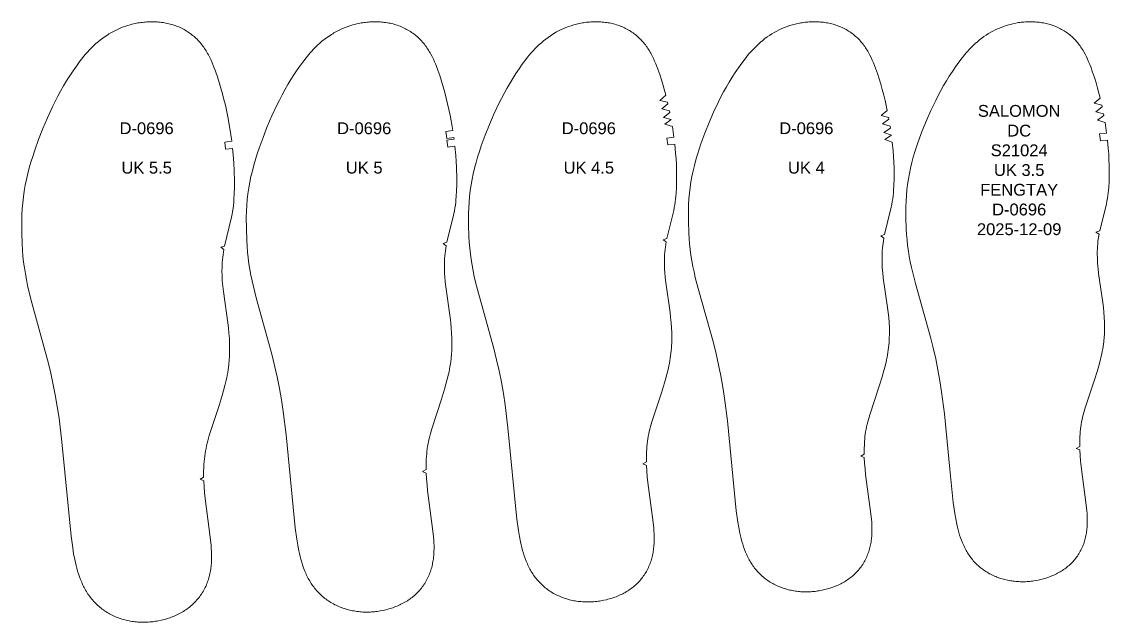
# Model space of a CAD drawing. Header units: millimetres. Extents: x -700 to 1195, y 156 to 469.
# Drawn here: x 735.2 to 1195.1, y 215.4 to 469.2 of the extents above; entities that cross this region are included whole.
import ezdxf

# ---------------------------------------------------------------- set-up
doc = ezdxf.new("R2010")
doc.units = ezdxf.units.MM
doc.layers.add('___H_1', color=18, linetype='Continuous', true_color=0x000000)
doc.layers.add('DEFAULT', color=7, linetype='Continuous', true_color=0xffffff)
doc.styles.add('Arial Regular', font='arial.ttf')

msp = doc.modelspace()

# ---------------------------------------------------------------- linework, layer by layer
at = {"layer": 'DEFAULT', "color": 18, "lineweight": 5, "true_color": 0x000000}
for points in [[(820.97, 374.38), (819.33, 373.84), (820.68, 372.91), (820.33, 370.71), (820.18, 369.61), (820.06, 368.5), (819.97, 367.39), (819.91, 366.28), (819.88, 365.17), (819.86, 364.06), (819.9, 361.83), (819.94, 360.72), (820.01, 359.61), (820.2, 357.39), (820.44, 355.18), (822.31, 341.96), (822.58, 339.75), (822.81, 337.54), (822.98, 335.32), (823.08, 333.1), (823.11, 330.87), (823.1, 329.76), (823.06, 328.65), (823.01, 327.54), (822.93, 326.43), (822.72, 324.21), (822.44, 322), (822.27, 320.91), (822.07, 319.81), (821.86, 318.72), (821.63, 317.63), (821.11, 315.46), (820.56, 313.31), (819.96, 311.17), (818.63, 306.92), (814.48, 294.23), (813.88, 292.08), (813.61, 291.01), (813.35, 289.92), (813.12, 288.84), (812.9, 287.74), (812.72, 286.65), (812.55, 285.55), (812.42, 284.44), (812.31, 283.34), (812.22, 282.23), (812.16, 281.12), (812.09, 278.89), (812.08, 276.67), (810.6, 275.79), (812.12, 275.16), (812.27, 272.66), (812.46, 270.16), (812.71, 267.66), (814.99, 250.25), (815.24, 247.76), (815.33, 246.5), (815.4, 245.25), (815.44, 244), (815.45, 242.74), (815.43, 241.49), (815.36, 240.24), (815.31, 239.61), (815.25, 238.99), (815.17, 238.37), (815.09, 237.75), (814.99, 237.13), (814.88, 236.51), (814.75, 235.9), (814.61, 235.28), (814.46, 234.68), (814.3, 234.07), (814.12, 233.47), (813.93, 232.87), (813.72, 232.28), (813.5, 231.7), (813.26, 231.12), (813.01, 230.54), (812.74, 229.98), (812.46, 229.42), (812.16, 228.86), (811.85, 228.32), (811.52, 227.78), (811.19, 227.26), (810.83, 226.74), (810.47, 226.23), (810.09, 225.73), (809.69, 225.24), (809.29, 224.77), (808.87, 224.3), (808.44, 223.84), (808, 223.4), (807.54, 222.97), (807.08, 222.55), (806.6, 222.14), (806.12, 221.74), (805.62, 221.36), (805.12, 220.99), (804.6, 220.63), (804.08, 220.29), (803.55, 219.95), (803.01, 219.63), (802.46, 219.32), (801.91, 219.03), (801.35, 218.74), (800.79, 218.47), (800.22, 218.21), (799.64, 217.96), (799.06, 217.72), (798.48, 217.5), (797.89, 217.28), (797.29, 217.08), (796.69, 216.89), (796.09, 216.71), (795.49, 216.55), (794.88, 216.39), (794.27, 216.25), (793.05, 215.99), (792.43, 215.87), (791.81, 215.77), (791.19, 215.68), (790.57, 215.6), (789.95, 215.53), (789.32, 215.47), (788.7, 215.43), (788.07, 215.4), (787.45, 215.37), (786.82, 215.36), (786.19, 215.37), (785.56, 215.38), (784.94, 215.41), (784.31, 215.45), (783.69, 215.5), (783.06, 215.56), (782.44, 215.64), (781.82, 215.73), (781.2, 215.83), (780.59, 215.95), (779.97, 216.07), (779.36, 216.21), (778.75, 216.36), (778.15, 216.53), (777.54, 216.7), (776.95, 216.89), (776.35, 217.1), (775.76, 217.31), (775.18, 217.54), (774.6, 217.78), (774.03, 218.04), (773.47, 218.31), (772.91, 218.59), (772.35, 218.89), (771.81, 219.2), (771.27, 219.52), (770.74, 219.86), (770.22, 220.21), (769.71, 220.57), (769.2, 220.94), (768.71, 221.32), (768.22, 221.72), (767.74, 222.12), (767.27, 222.54), (766.82, 222.97), (766.37, 223.41), (765.93, 223.86), (765.51, 224.32), (765.1, 224.79), (764.7, 225.27), (764.31, 225.76), (763.93, 226.26), (763.56, 226.77), (763.2, 227.29), (762.86, 227.81), (762.53, 228.34), (762.21, 228.88), (761.9, 229.43), (761.6, 229.98), (761.32, 230.54), (761.04, 231.1), (760.78, 231.67), (760.53, 232.24), (760.05, 233.4), (759.61, 234.58), (759.21, 235.77), (758.83, 236.96), (758.49, 238.17), (758.16, 239.38), (757.87, 240.6), (757.6, 241.82), (757.12, 244.28), (756.72, 246.76), (756.06, 251.73), (752.19, 291.68), (750.95, 301.64), (750.21, 306.6), (749.36, 311.55), (748.39, 316.47), (747.29, 321.36), (746.1, 326.24), (739.42, 350.41), (738.21, 355.28), (737.66, 357.73), (737.15, 360.19), (736.7, 362.65), (736.3, 365.13), (735.96, 367.62), (735.7, 370.11), (735.5, 372.61), (735.36, 375.12), (735.2, 380.13), (735.18, 385.15), (735.24, 387.66), (735.37, 390.16), (735.59, 392.66), (735.87, 395.15), (736.23, 397.63), (736.66, 400.11), (737.16, 402.56), (737.73, 405.01), (738.36, 407.43), (739.06, 409.84), (739.8, 412.24), (740.67, 414.87), (742.28, 419.34), (744.1, 424.02), (746.07, 428.63), (748.17, 433.19), (749.29, 435.43), (750.44, 437.66), (751.64, 439.86), (752.88, 442.04), (754.17, 444.2), (755.51, 446.32), (756.89, 448.41), (758.32, 450.47), (759.8, 452.5), (760.56, 453.49), (761.35, 454.47), (762.15, 455.43), (762.98, 456.38), (763.83, 457.3), (764.71, 458.19), (765.61, 459.07), (766.53, 459.92), (767.48, 460.73), (768.46, 461.52), (769.46, 462.28), (770.48, 463.01), (771.53, 463.69), (772.06, 464.02), (772.6, 464.34), (773.14, 464.66), (773.69, 464.96), (774.25, 465.25), (774.81, 465.53), (775.37, 465.8), (775.94, 466.07), (777.1, 466.56), (778.27, 467.01), (778.86, 467.23), (779.45, 467.43), (780.05, 467.62), (780.65, 467.8), (781.25, 467.97), (781.86, 468.13), (782.47, 468.27), (783.08, 468.41), (783.69, 468.54), (784.31, 468.65), (784.93, 468.76), (785.55, 468.85), (786.17, 468.93), (786.79, 469), (787.42, 469.06), (788.04, 469.1), (788.67, 469.14), (789.3, 469.16), (789.92, 469.17), (790.55, 469.17), (791.18, 469.16), (791.81, 469.13), (792.43, 469.1), (793.06, 469.05), (793.68, 468.99), (794.3, 468.92), (794.92, 468.83), (795.54, 468.73), (796.16, 468.62), (796.77, 468.49), (797.39, 468.35), (797.99, 468.2), (798.6, 468.03), (799.2, 467.85), (799.79, 467.65), (800.38, 467.44), (800.97, 467.22), (801.55, 466.98), (802.12, 466.72), (802.69, 466.45), (803.25, 466.17), (803.8, 465.87), (804.34, 465.56), (804.88, 465.24), (805.41, 464.9), (805.93, 464.55), (806.44, 464.19), (806.95, 463.82), (807.44, 463.43), (807.92, 463.03), (808.4, 462.62), (808.86, 462.19), (809.31, 461.76), (809.75, 461.31), (810.18, 460.85), (810.59, 460.38), (810.99, 459.9), (811.39, 459.41), (811.77, 458.91), (812.13, 458.41), (812.49, 457.89), (812.83, 457.36), (813.17, 456.83), (813.49, 456.3), (813.8, 455.75), (814.1, 455.2), (814.68, 454.09), (815.22, 452.96), (815.72, 451.81), (816.2, 450.65), (817.1, 448.31), (817.92, 445.94), (818.69, 443.55), (819.41, 441.15), (820.08, 438.73), (820.7, 436.3), (821.28, 433.86), (822.32, 428.95), (823.21, 424.01), (824, 418.65), (821.03, 418.26), (821.38, 415.34), (824.36, 415.67), (824.75, 411.57), (824.93, 409.07), (825.05, 406.56), (825.16, 401.54), (825.15, 399.04), (825.08, 396.53), (824.94, 394.02), (824.84, 392.77), (824.71, 391.53), (824.55, 390.28), (824.37, 389.04), (824.15, 387.81), (823.9, 386.58)], [(917.46, 423.25), (914.49, 422.79), (914.92, 419.87), (917.89, 420.28), (917.99, 419.54), (915.02, 419.15), (915.37, 416.23), (918.35, 416.56), (918.74, 412.59), (918.91, 410.13), (919.04, 407.66), (919.15, 402.73), (919.14, 400.26), (919.07, 397.79), (918.93, 395.32), (918.83, 394.09), (918.7, 392.86), (918.55, 391.64), (918.36, 390.42), (918.14, 389.2), (917.9, 388), (915, 375.99), (913.36, 375.45), (914.71, 374.52), (914.37, 372.36), (914.22, 371.27), (914.1, 370.19), (914.01, 369.1), (913.95, 368.01), (913.92, 366.91), (913.91, 365.82), (913.94, 363.63), (913.98, 362.54), (914.05, 361.45), (914.24, 359.27), (914.48, 357.09), (916.32, 344.1), (916.59, 341.93), (916.82, 339.75), (916.99, 337.57), (917.09, 335.38), (917.12, 333.2), (917.1, 332.1), (917.07, 331.01), (917.01, 329.92), (916.94, 328.83), (916.73, 326.65), (916.45, 324.48), (916.28, 323.4), (916.09, 322.32), (915.88, 321.25), (915.65, 320.18), (915.14, 318.05), (914.59, 315.93), (914, 313.83), (912.68, 309.65), (908.58, 297.18), (907.99, 295.08), (907.72, 294.02), (907.47, 292.95), (907.23, 291.88), (907.02, 290.81), (906.84, 289.73), (906.68, 288.65), (906.54, 287.57), (906.43, 286.48), (906.35, 285.39), (906.28, 284.3), (906.22, 282.11), (906.2, 279.92), (904.73, 279.04), (906.24, 278.42), (906.39, 275.96), (906.59, 273.49), (906.84, 271.04), (909.09, 253.9), (909.33, 251.44), (909.43, 250.21), (909.49, 248.98), (909.54, 247.74), (909.54, 246.51), (909.52, 245.28), (909.45, 244.04), (909.4, 243.43), (909.33, 242.81), (909.26, 242.2), (909.17, 241.59), (909.08, 240.98), (908.96, 240.37), (908.84, 239.77), (908.7, 239.17), (908.55, 238.57), (908.39, 237.97), (908.21, 237.38), (908.01, 236.8), (907.81, 236.22), (907.59, 235.64), (907.35, 235.07), (907.1, 234.51), (906.83, 233.95), (906.55, 233.4), (906.26, 232.86), (905.95, 232.32), (905.63, 231.8), (905.29, 231.28), (904.94, 230.77), (904.58, 230.27), (904.2, 229.79), (903.81, 229.31), (903.41, 228.84), (903, 228.38), (902.57, 227.93), (902.13, 227.5), (901.68, 227.07), (901.22, 226.66), (900.75, 226.26), (900.27, 225.88), (899.78, 225.5), (899.28, 225.14), (898.77, 224.79), (898.26, 224.45), (897.73, 224.13), (897.2, 223.81), (896.66, 223.51), (896.12, 223.22), (895.57, 222.94), (895.01, 222.68), (894.45, 222.42), (893.88, 222.18), (893.31, 221.95), (892.73, 221.73), (892.15, 221.52), (891.57, 221.32), (890.98, 221.14), (890.39, 220.96), (889.79, 220.8), (889.19, 220.65), (887.99, 220.37), (886.78, 220.14), (886.17, 220.04), (885.56, 219.95), (884.95, 219.87), (884.33, 219.8), (883.72, 219.75), (883.1, 219.7), (882.49, 219.67), (881.87, 219.65), (881.25, 219.65), (880.64, 219.65), (880.02, 219.67), (879.4, 219.69), (878.79, 219.73), (878.17, 219.79), (877.56, 219.85), (876.95, 219.93), (876.33, 220.02), (875.73, 220.12), (875.12, 220.23), (874.52, 220.35), (873.91, 220.49), (873.31, 220.64), (872.72, 220.79), (872.13, 220.97), (871.54, 221.15), (870.95, 221.34), (870.37, 221.55), (869.79, 221.77), (869.22, 222.01), (868.66, 222.26), (868.1, 222.52), (867.55, 222.79), (867, 223.08), (866.46, 223.38), (865.93, 223.69), (865.41, 224.02), (864.89, 224.36), (864.38, 224.71), (863.88, 225.07), (863.39, 225.44), (862.91, 225.83), (862.44, 226.22), (861.97, 226.63), (861.52, 227.05), (861.08, 227.48), (860.65, 227.92), (860.23, 228.37), (859.82, 228.83), (859.42, 229.3), (859.03, 229.78), (858.65, 230.27), (858.29, 230.77), (857.93, 231.27), (857.59, 231.79), (857.26, 232.31), (856.95, 232.84), (856.64, 233.37), (856.34, 233.92), (856.06, 234.46), (855.79, 235.02), (855.52, 235.58), (855.27, 236.14), (854.8, 237.28), (854.36, 238.43), (853.96, 239.6), (853.58, 240.78), (853.24, 241.96), (852.92, 243.15), (852.62, 244.35), (852.35, 245.56), (851.88, 247.98), (851.48, 250.42), (850.82, 255.31), (846.99, 294.63), (845.77, 304.44), (845.03, 309.32), (844.19, 314.18), (843.22, 319.03), (842.14, 323.85), (840.96, 328.64), (834.35, 352.43), (833.15, 357.23), (832.61, 359.64), (832.11, 362.05), (831.66, 364.48), (831.26, 366.92), (830.93, 369.37), (830.67, 371.82), (830.48, 374.28), (830.34, 376.75), (830.18, 381.68), (830.16, 386.62), (830.23, 389.09), (830.36, 391.56), (830.57, 394.02), (830.86, 396.47), (831.21, 398.91), (831.64, 401.34), (832.13, 403.76), (832.7, 406.17), (833.33, 408.55), (834.02, 410.92), (834.76, 413.28), (835.59, 415.77), (837.22, 420.27), (839.02, 424.87), (840.97, 429.4), (843.05, 433.88), (844.16, 436.09), (845.3, 438.28), (846.49, 440.44), (847.72, 442.59), (848.99, 444.7), (850.31, 446.79), (851.68, 448.84), (853.1, 450.86), (854.57, 452.85), (855.32, 453.83), (856.1, 454.79), (856.89, 455.73), (857.71, 456.66), (858.56, 457.56), (859.42, 458.44), (860.31, 459.29), (861.23, 460.12), (862.16, 460.93), (863.13, 461.7), (864.11, 462.44), (865.13, 463.15), (866.16, 463.82), (866.69, 464.14), (867.22, 464.46), (867.76, 464.76), (868.3, 465.05), (868.85, 465.34), (869.4, 465.62), (870.52, 466.14), (871.65, 466.62), (872.81, 467.06), (873.97, 467.47), (875.15, 467.83), (875.75, 467.99), (876.34, 468.15), (876.95, 468.29), (877.55, 468.43), (878.15, 468.55), (878.76, 468.66), (879.37, 468.77), (879.98, 468.86), (880.59, 468.93), (881.21, 469), (881.82, 469.06), (882.44, 469.1), (883.05, 469.14), (883.67, 469.16), (884.29, 469.17), (884.9, 469.17), (885.52, 469.16), (886.14, 469.14), (886.75, 469.1), (887.37, 469.05), (887.98, 468.99), (888.6, 468.92), (889.21, 468.84), (889.82, 468.74), (890.43, 468.63), (891.03, 468.51), (891.63, 468.38), (892.23, 468.23), (892.83, 468.06), (893.42, 467.89), (894.01, 467.7), (894.59, 467.49), (895.16, 467.27), (895.74, 467.04), (896.3, 466.79), (896.86, 466.53), (897.41, 466.25), (897.96, 465.97), (898.5, 465.66), (899.03, 465.35), (899.55, 465.02), (900.06, 464.68), (900.57, 464.32), (901.07, 463.96), (901.55, 463.58), (902.03, 463.19), (902.5, 462.79), (902.96, 462.37), (903.41, 461.94), (903.84, 461.51), (904.26, 461.06), (904.68, 460.6), (905.08, 460.13), (905.46, 459.65), (905.84, 459.16), (906.21, 458.66), (906.56, 458.16), (906.9, 457.64), (907.23, 457.12), (907.55, 456.59), (907.86, 456.06), (908.16, 455.52), (908.73, 454.43), (909.27, 453.31), (909.77, 452.19), (910.25, 451.05), (911.14, 448.74), (911.96, 446.41), (912.72, 444.07), (913.43, 441.7), (914.1, 439.32), (914.72, 436.93), (915.29, 434.53), (916.32, 429.7), (917.2, 424.84)], [(1008.04, 377.6), (1006.39, 377.06), (1007.74, 376.13), (1007.4, 374.01), (1007.26, 372.94), (1007.14, 371.87), (1007.05, 370.8), (1006.99, 369.73), (1006.96, 368.65), (1006.95, 367.58), (1006.98, 365.43), (1007.02, 364.35), (1007.09, 363.28), (1007.28, 361.14), (1007.52, 359), (1009.34, 346.23), (1009.61, 344.1), (1009.83, 341.96), (1010, 339.82), (1010.1, 337.67), (1010.12, 336.59), (1010.12, 335.52), (1010.11, 334.44), (1010.07, 333.37), (1010.02, 332.3), (1009.94, 331.22), (1009.74, 329.08), (1009.46, 326.95), (1009.29, 325.89), (1009.1, 324.83), (1008.89, 323.78), (1008.67, 322.73), (1008.17, 320.64), (1007.62, 318.55), (1007.04, 316.49), (1005.74, 312.39), (1001.69, 300.14), (1001.1, 298.07), (1000.83, 297.03), (1000.58, 295.98), (1000.35, 294.93), (1000.15, 293.88), (999.96, 292.82), (999.8, 291.76), (999.67, 290.69), (999.56, 289.62), (999.47, 288.55), (999.41, 287.48), (999.34, 285.33), (999.33, 283.18), (997.85, 282.3), (999.37, 281.68), (999.52, 279.25), (999.71, 276.83), (999.96, 274.41), (1002.19, 257.54), (1002.43, 255.13), (1002.52, 253.91), (1002.59, 252.7), (1002.63, 251.49), (1002.64, 250.27), (1002.61, 249.06), (1002.58, 248.45), (1002.54, 247.84), (1002.48, 247.24), (1002.42, 246.63), (1002.35, 246.03), (1002.26, 245.43), (1002.16, 244.83), (1002.05, 244.23), (1001.93, 243.64), (1001.79, 243.05), (1001.64, 242.46), (1001.47, 241.87), (1001.3, 241.29), (1001.1, 240.72), (1000.9, 240.15), (1000.68, 239.58), (1000.44, 239.02), (1000.19, 238.47), (999.93, 237.92), (999.65, 237.38), (999.36, 236.85), (999.05, 236.33), (998.73, 235.81), (998.39, 235.3), (998.05, 234.8), (997.69, 234.32), (997.31, 233.84), (996.93, 233.37), (996.53, 232.91), (996.12, 232.46), (995.7, 232.02), (995.26, 231.6), (994.82, 231.18), (994.37, 230.78), (993.9, 230.39), (993.43, 230.01), (992.94, 229.65), (992.45, 229.29), (991.95, 228.95), (991.44, 228.62), (990.92, 228.3), (990.39, 227.99), (989.86, 227.7), (989.33, 227.42), (988.78, 227.15), (988.23, 226.89), (987.68, 226.64), (987.12, 226.4), (986.55, 226.17), (985.99, 225.96), (985.41, 225.76), (984.84, 225.56), (984.26, 225.38), (983.68, 225.21), (983.09, 225.05), (982.5, 224.9), (981.32, 224.64), (980.12, 224.41), (979.52, 224.31), (978.92, 224.22), (978.32, 224.14), (977.72, 224.08), (977.11, 224.02), (976.51, 223.98), (975.9, 223.95), (975.29, 223.93), (974.69, 223.92), (974.08, 223.92), (973.47, 223.94), (972.86, 223.97), (972.26, 224.01), (971.65, 224.06), (971.05, 224.12), (970.45, 224.19), (969.84, 224.28), (969.25, 224.37), (968.65, 224.48), (968.05, 224.6), (967.46, 224.73), (966.87, 224.88), (966.28, 225.03), (965.7, 225.2), (965.12, 225.38), (964.54, 225.57), (963.97, 225.77), (963.4, 225.99), (962.84, 226.22), (962.28, 226.46), (961.73, 226.71), (961.19, 226.98), (960.65, 227.26), (960.11, 227.55), (959.59, 227.85), (959.07, 228.17), (958.56, 228.5), (958.06, 228.84), (957.56, 229.19), (957.08, 229.56), (956.6, 229.93), (956.13, 230.32), (955.68, 230.72), (955.23, 231.13), (954.79, 231.55), (954.36, 231.98), (953.94, 232.42), (953.54, 232.87), (953.14, 233.33), (952.75, 233.8), (952.38, 234.28), (952.02, 234.76), (951.67, 235.26), (951.33, 235.76), (951, 236.27), (950.68, 236.79), (950.38, 237.32), (950.08, 237.85), (949.8, 238.39), (949.53, 238.93), (949.27, 239.48), (949.02, 240.03), (948.54, 241.15), (948.11, 242.28), (947.7, 243.43), (947.33, 244.59), (946.99, 245.75), (946.67, 246.92), (946.38, 248.1), (946.11, 249.29), (945.63, 251.67), (945.23, 254.07), (944.58, 258.88), (940.79, 297.58), (939.58, 307.23), (938.85, 312.03), (938.01, 316.82), (937.06, 321.59), (935.99, 326.33), (934.82, 331.05), (928.28, 354.45), (927.1, 359.17), (926.56, 361.54), (926.06, 363.92), (925.62, 366.3), (925.23, 368.7), (924.9, 371.11), (924.65, 373.53), (924.45, 375.95), (924.31, 378.38), (924.16, 383.23), (924.15, 388.1), (924.21, 390.52), (924.34, 392.95), (924.56, 395.37), (924.84, 397.78), (925.19, 400.19), (925.62, 402.58), (926.11, 404.96), (926.67, 407.33), (927.3, 409.67), (927.99, 412), (928.72, 414.32), (929.5, 416.66), (931.15, 421.19), (932.94, 425.71), (934.87, 430.17), (936.93, 434.58), (938.03, 436.75), (939.16, 438.89), (940.34, 441.02), (941.56, 443.12), (942.82, 445.2), (944.12, 447.25), (945.48, 449.27), (946.88, 451.25), (948.33, 453.21), (949.08, 454.16), (949.84, 455.11), (950.63, 456.03), (951.44, 456.93), (952.28, 457.82), (953.14, 458.68), (954.02, 459.52), (954.92, 460.33), (955.85, 461.11), (956.8, 461.87), (957.77, 462.59), (958.77, 463.29), (959.79, 463.94), (960.84, 464.57), (961.37, 464.86), (961.9, 465.15), (962.99, 465.7), (964.09, 466.21), (965.21, 466.68), (966.34, 467.11), (967.49, 467.51), (968.66, 467.86), (969.24, 468.02), (969.83, 468.17), (970.42, 468.31), (971.01, 468.44), (971.61, 468.56), (972.21, 468.67), (972.81, 468.77), (973.41, 468.86), (974.01, 468.94), (974.61, 469.01), (975.22, 469.06), (975.83, 469.11), (976.43, 469.14), (977.04, 469.16), (977.65, 469.17), (978.25, 469.17), (978.86, 469.16), (979.47, 469.14), (980.08, 469.1), (980.68, 469.06), (981.29, 469), (981.89, 468.93), (982.49, 468.85), (983.09, 468.76), (983.69, 468.65), (984.29, 468.53), (984.88, 468.4), (985.47, 468.25), (986.06, 468.1), (986.64, 467.92), (987.22, 467.74), (987.79, 467.54), (988.36, 467.33), (988.92, 467.1), (989.48, 466.86), (990.03, 466.61), (990.58, 466.34), (991.12, 466.06), (991.65, 465.76), (992.17, 465.45), (992.69, 465.13), (993.19, 464.8), (993.69, 464.45), (994.19, 464.1), (994.67, 463.73), (995.14, 463.35), (995.6, 462.95), (996.06, 462.55), (996.5, 462.13), (996.93, 461.7), (997.35, 461.26), (997.76, 460.81), (998.15, 460.35), (998.54, 459.88), (998.91, 459.41), (999.28, 458.92), (999.63, 458.42), (999.97, 457.92), (1000.3, 457.41), (1000.62, 456.89), (1000.92, 456.37), (1001.22, 455.84), (1001.79, 454.76), (1002.32, 453.67), (1002.82, 452.57), (1003.3, 451.45), (1004.18, 449.18), (1004.99, 446.89), (1005.75, 444.58), (1006.46, 442.26), (1007.6, 438.08), (1005.04, 435.92), (1008.31, 435.17), (1008.47, 434.44), (1005.87, 432.34), (1009.11, 431.51), (1009.26, 430.77), (1006.6, 428.74), (1009.82, 427.83), (1007.13, 425.84), (1010.33, 424.87), (1010.98, 420.42), (1008.01, 420.02), (1008.36, 417.11), (1011.35, 417.44), (1011.72, 413.62), (1011.89, 411.19), (1012.02, 408.77), (1012.13, 403.91), (1012.12, 401.48), (1012.05, 399.05), (1011.92, 396.62), (1011.82, 395.41), (1011.69, 394.2), (1011.54, 393), (1011.36, 391.8), (1011.14, 390.6), (1010.9, 389.41)], [(1101.23, 431.64), (1098.58, 429.6), (1101.8, 428.7), (1101.94, 427.96), (1099.24, 425.98), (1102.43, 425), (1102.55, 424.26), (1099.8, 422.35), (1102.97, 421.29), (1100.19, 419.43), (1103.34, 418.31), (1103.7, 414.65), (1103.88, 412.26), (1104, 409.87), (1104.08, 407.48), (1104.11, 405.09), (1104.1, 402.7), (1104.04, 400.31), (1103.9, 397.92), (1103.81, 396.73), (1103.68, 395.54), (1103.53, 394.35), (1103.35, 393.17), (1103.14, 392), (1102.9, 390.83), (1100.07, 379.21), (1098.43, 378.66), (1099.77, 377.74), (1099.44, 375.65), (1099.29, 374.61), (1099.17, 373.56), (1099.09, 372.51), (1099.03, 371.45), (1099, 370.39), (1098.99, 369.34), (1099.02, 367.23), (1099.06, 366.17), (1099.13, 365.12), (1099.32, 363.01), (1099.55, 360.91), (1101.35, 348.37), (1101.62, 346.27), (1101.84, 344.17), (1102, 342.06), (1102.1, 339.95), (1102.12, 338.9), (1102.13, 337.84), (1102.11, 336.79), (1102.08, 335.73), (1102.03, 334.68), (1101.95, 333.62), (1101.75, 331.52), (1101.62, 330.47), (1101.47, 329.43), (1101.31, 328.38), (1101.12, 327.34), (1100.91, 326.31), (1100.69, 325.28), (1100.19, 323.22), (1099.66, 321.18), (1099.08, 319.15), (1097.8, 315.12), (1093.79, 303.09), (1093.21, 301.06), (1092.95, 300.04), (1092.7, 299.02), (1092.47, 297.98), (1092.27, 296.95), (1092.08, 295.91), (1091.93, 294.86), (1091.79, 293.82), (1091.69, 292.77), (1091.6, 291.71), (1091.54, 290.66), (1091.47, 288.55), (1091.46, 286.43), (1089.98, 285.56), (1091.5, 284.93), (1091.65, 282.55), (1091.84, 280.16), (1092.08, 277.78), (1094.29, 261.19), (1094.53, 258.81), (1094.62, 257.62), (1094.68, 256.43), (1094.72, 255.23), (1094.73, 254.04), (1094.7, 252.84), (1094.67, 252.24), (1094.62, 251.65), (1094.57, 251.05), (1094.51, 250.46), (1094.44, 249.86), (1094.35, 249.27), (1094.25, 248.68), (1094.14, 248.1), (1094.01, 247.51), (1093.88, 246.93), (1093.73, 246.35), (1093.56, 245.78), (1093.38, 245.21), (1093.19, 244.64), (1092.99, 244.08), (1092.77, 243.52), (1092.53, 242.97), (1092.28, 242.43), (1092.02, 241.89), (1091.74, 241.36), (1091.45, 240.84), (1091.15, 240.33), (1090.83, 239.82), (1090.5, 239.33), (1090.15, 238.84), (1089.8, 238.36), (1089.43, 237.89), (1089.04, 237.43), (1088.65, 236.98), (1088.24, 236.54), (1087.83, 236.11), (1087.4, 235.7), (1086.96, 235.29), (1086.51, 234.9), (1086.05, 234.52), (1085.58, 234.15), (1085.1, 233.79), (1084.61, 233.44), (1084.12, 233.11), (1083.61, 232.79), (1083.1, 232.48), (1082.59, 232.18), (1082.06, 231.89), (1081.53, 231.61), (1081, 231.35), (1080.46, 231.09), (1079.91, 230.85), (1079.36, 230.62), (1078.8, 230.4), (1078.24, 230.19), (1077.68, 229.99), (1077.11, 229.8), (1076.54, 229.63), (1075.97, 229.46), (1075.39, 229.31), (1074.81, 229.16), (1073.64, 228.9), (1072.47, 228.67), (1071.88, 228.58), (1071.29, 228.49), (1070.7, 228.42), (1070.1, 228.35), (1069.51, 228.3), (1068.91, 228.26), (1068.32, 228.22), (1067.72, 228.21), (1067.12, 228.2), (1066.52, 228.2), (1065.92, 228.22), (1065.33, 228.24), (1064.73, 228.28), (1064.14, 228.33), (1063.54, 228.39), (1062.95, 228.46), (1062.36, 228.54), (1061.77, 228.63), (1061.18, 228.74), (1060.59, 228.85), (1060.01, 228.98), (1059.43, 229.12), (1058.85, 229.27), (1058.27, 229.43), (1057.7, 229.61), (1057.13, 229.79), (1056.57, 229.99), (1056.01, 230.2), (1055.46, 230.42), (1054.91, 230.66), (1054.36, 230.91), (1053.82, 231.17), (1053.29, 231.44), (1052.77, 231.72), (1052.25, 232.02), (1051.74, 232.32), (1051.23, 232.64), (1050.74, 232.98), (1050.25, 233.32), (1049.77, 233.67), (1049.3, 234.04), (1048.83, 234.42), (1048.38, 234.81), (1047.93, 235.21), (1047.5, 235.62), (1047.08, 236.04), (1046.66, 236.47), (1046.26, 236.91), (1045.86, 237.36), (1045.48, 237.81), (1045.11, 238.28), (1044.75, 238.76), (1044.4, 239.24), (1044.06, 239.74), (1043.74, 240.24), (1043.42, 240.75), (1043.12, 241.26), (1042.83, 241.78), (1042.55, 242.31), (1042.27, 242.84), (1042.01, 243.38), (1041.76, 243.92), (1041.29, 245.02), (1040.86, 246.13), (1040.45, 247.26), (1040.08, 248.4), (1039.74, 249.54), (1039.42, 250.69), (1039.13, 251.85), (1038.86, 253.02), (1038.39, 255.36), (1037.99, 257.72), (1037.34, 262.46), (1033.58, 300.53), (1032.39, 310.02), (1031.67, 314.75), (1030.84, 319.46), (1029.9, 324.15), (1028.84, 328.81), (1027.69, 333.45), (1021.21, 356.47), (1020.04, 361.11), (1019.51, 363.44), (1019.02, 365.78), (1018.58, 368.13), (1018.19, 370.49), (1017.87, 372.86), (1017.62, 375.24), (1017.43, 377.62), (1017.29, 380.01), (1017.14, 384.79), (1017.13, 389.57), (1017.2, 391.96), (1017.33, 394.35), (1017.54, 396.73), (1017.82, 399.1), (1018.18, 401.47), (1018.6, 403.82), (1019.09, 406.16), (1019.65, 408.48), (1020.27, 410.79), (1020.95, 413.08), (1021.66, 415.32), (1022.41, 417.54), (1024.09, 422.12), (1025.86, 426.56), (1027.77, 430.94), (1029.81, 435.27), (1030.9, 437.4), (1032.02, 439.51), (1033.19, 441.6), (1034.39, 443.66), (1035.64, 445.7), (1036.93, 447.72), (1038.27, 449.7), (1039.66, 451.64), (1041.09, 453.56), (1041.83, 454.5), (1042.59, 455.42), (1043.37, 456.33), (1044.17, 457.21), (1045, 458.08), (1045.85, 458.92), (1046.72, 459.74), (1047.61, 460.54), (1048.53, 461.3), (1049.47, 462.04), (1050.43, 462.75), (1051.42, 463.43), (1052.42, 464.07), (1053.45, 464.68), (1053.98, 464.97), (1054.5, 465.25), (1055.57, 465.78), (1056.66, 466.28), (1057.76, 466.74), (1058.88, 467.16), (1060.01, 467.55), (1061.16, 467.89), (1062.31, 468.2), (1062.9, 468.33), (1063.48, 468.46), (1064.07, 468.58), (1064.66, 468.69), (1065.24, 468.78), (1065.84, 468.87), (1066.43, 468.94), (1067.02, 469.01), (1067.62, 469.06), (1068.22, 469.11), (1068.81, 469.14), (1069.41, 469.16), (1070.01, 469.17), (1070.6, 469.17), (1071.2, 469.16), (1071.8, 469.14), (1072.4, 469.11), (1072.99, 469.06), (1073.59, 469.01), (1074.18, 468.94), (1074.77, 468.86), (1075.37, 468.77), (1075.95, 468.67), (1076.54, 468.55), (1077.12, 468.42), (1077.71, 468.28), (1078.28, 468.13), (1078.86, 467.96), (1079.43, 467.78), (1079.99, 467.59), (1080.55, 467.38), (1081.11, 467.16), (1081.66, 466.93), (1082.2, 466.68), (1082.74, 466.42), (1083.27, 466.15), (1083.8, 465.86), (1084.31, 465.56), (1084.82, 465.25), (1085.33, 464.92), (1085.82, 464.59), (1086.31, 464.24), (1086.78, 463.88), (1087.25, 463.5), (1087.71, 463.12), (1088.15, 462.72), (1088.59, 462.32), (1089.02, 461.9), (1089.43, 461.47), (1089.84, 461.03), (1090.23, 460.58), (1090.62, 460.12), (1090.99, 459.65), (1091.35, 459.18), (1091.7, 458.69), (1092.04, 458.2), (1092.36, 457.7), (1092.68, 457.19), (1092.98, 456.68), (1093.28, 456.16), (1093.84, 455.1), (1094.37, 454.03), (1094.87, 452.94), (1095.34, 451.85), (1095.79, 450.74), (1096.22, 449.62), (1097.03, 447.37), (1097.78, 445.1), (1098.48, 442.81), (1099.13, 440.51), (1099.74, 438.2), (1100.31, 435.88)], [(1191.23, 436.89), (1188.65, 434.77), (1191.9, 433.97), (1192.06, 433.23), (1189.42, 431.17), (1192.65, 430.29), (1192.79, 429.56), (1190.1, 427.56), (1193.3, 426.6), (1193.97, 422.15), (1191, 421.75), (1191.36, 418.84), (1194.34, 419.17), (1194.68, 415.67), (1194.86, 413.32), (1194.98, 410.98), (1195.06, 408.62), (1195.1, 406.27), (1195.09, 403.92), (1195.02, 401.57), (1194.89, 399.22), (1194.8, 398.05), (1194.68, 396.88), (1194.53, 395.71), (1194.35, 394.55), (1194.14, 393.39), (1193.9, 392.24), (1191.1, 380.82), (1189.46, 380.27), (1190.8, 379.35), (1190.47, 377.3), (1190.33, 376.27), (1190.21, 375.24), (1190.13, 374.21), (1190.07, 373.17), (1190.04, 372.13), (1190.03, 371.1), (1190.06, 369.02), (1190.11, 367.98), (1190.17, 366.95), (1190.35, 364.88), (1190.59, 362.82), (1192.37, 350.5), (1192.63, 348.44), (1192.85, 346.38), (1193.01, 344.31), (1193.11, 342.24), (1193.13, 341.2), (1193.13, 340.16), (1193.12, 339.13), (1193.09, 338.09), (1193.03, 337.05), (1192.96, 336.02), (1192.76, 333.95), (1192.63, 332.92), (1192.48, 331.9), (1192.32, 330.87), (1192.14, 329.85), (1191.93, 328.84), (1191.71, 327.82), (1191.22, 325.81), (1190.69, 323.8), (1190.12, 321.81), (1188.85, 317.85), (1184.9, 306.05), (1184.32, 304.06), (1184.06, 303.05), (1183.82, 302.04), (1183.59, 301.03), (1183.39, 300.01), (1183.21, 298.99), (1183.05, 297.97), (1182.92, 296.94), (1182.81, 295.91), (1182.73, 294.87), (1182.67, 293.84), (1182.6, 291.76), (1182.59, 289.69), (1181.11, 288.81), (1182.63, 288.19), (1182.77, 285.84), (1182.96, 283.5), (1183.21, 281.16), (1185.39, 264.84), (1185.63, 262.5), (1185.71, 261.33), (1185.78, 260.15), (1185.81, 258.97), (1185.82, 257.8), (1185.79, 256.62), (1185.75, 256.04), (1185.71, 255.45), (1185.66, 254.86), (1185.6, 254.28), (1185.52, 253.7), (1185.44, 253.11), (1185.34, 252.54), (1185.22, 251.96), (1185.1, 251.38), (1184.96, 250.81), (1184.81, 250.24), (1184.65, 249.68), (1184.47, 249.12), (1184.28, 248.56), (1184.07, 248.01), (1183.86, 247.47), (1183.62, 246.93), (1183.38, 246.39), (1183.11, 245.87), (1182.84, 245.35), (1182.55, 244.84), (1182.25, 244.33), (1181.93, 243.84), (1181.6, 243.35), (1181.26, 242.87), (1180.91, 242.4), (1180.54, 241.94), (1180.16, 241.49), (1179.77, 241.05), (1179.37, 240.62), (1178.95, 240.21), (1178.53, 239.8), (1178.1, 239.4), (1177.65, 239.02), (1177.2, 238.64), (1176.73, 238.28), (1176.26, 237.93), (1175.78, 237.6), (1175.29, 237.27), (1174.79, 236.96), (1174.29, 236.65), (1173.78, 236.36), (1173.26, 236.08), (1172.74, 235.81), (1172.21, 235.55), (1171.68, 235.3), (1171.14, 235.07), (1170.6, 234.84), (1170.05, 234.63), (1169.5, 234.42), (1168.94, 234.23), (1168.39, 234.05), (1167.82, 233.87), (1167.26, 233.71), (1166.12, 233.42), (1164.97, 233.16), (1163.82, 232.94), (1162.66, 232.76), (1162.07, 232.69), (1161.49, 232.62), (1160.9, 232.57), (1160.32, 232.53), (1159.73, 232.5), (1159.14, 232.48), (1158.55, 232.47), (1157.97, 232.48), (1157.38, 232.49), (1156.79, 232.52), (1156.2, 232.55), (1155.62, 232.6), (1155.03, 232.66), (1154.45, 232.73), (1153.87, 232.8), (1153.29, 232.89), (1152.71, 232.99), (1152.13, 233.11), (1151.56, 233.23), (1150.98, 233.36), (1150.42, 233.51), (1149.85, 233.67), (1149.29, 233.84), (1148.73, 234.02), (1148.17, 234.21), (1147.62, 234.41), (1147.07, 234.63), (1146.53, 234.86), (1146, 235.1), (1145.47, 235.35), (1144.94, 235.62), (1144.42, 235.89), (1143.91, 236.18), (1143.4, 236.48), (1142.91, 236.79), (1142.42, 237.11), (1141.93, 237.45), (1141.46, 237.79), (1140.99, 238.15), (1140.53, 238.52), (1140.08, 238.89), (1139.64, 239.28), (1139.21, 239.68), (1138.79, 240.09), (1138.38, 240.51), (1137.98, 240.94), (1137.59, 241.38), (1137.21, 241.83), (1136.84, 242.29), (1136.49, 242.76), (1136.14, 243.23), (1135.81, 243.72), (1135.49, 244.21), (1135.17, 244.71), (1134.87, 245.21), (1134.59, 245.73), (1134.31, 246.24), (1134.04, 246.77), (1133.53, 247.83), (1133.05, 248.9), (1132.61, 249.99), (1132.21, 251.09), (1131.83, 252.21), (1131.49, 253.33), (1131.17, 254.47), (1130.89, 255.61), (1130.62, 256.75), (1130.15, 259.06), (1129.75, 261.37), (1129.1, 266.03), (1127.63, 280.07), (1125.38, 303.48), (1124.2, 312.81), (1123.49, 317.46), (1122.67, 322.1), (1121.74, 326.71), (1120.69, 331.29), (1119.55, 335.86), (1113.14, 358.49), (1111.98, 363.05), (1111.46, 365.34), (1110.97, 367.64), (1110.54, 369.95), (1110.16, 372.27), (1109.84, 374.6), (1109.59, 376.94), (1109.41, 379.29), (1109.27, 381.64), (1109.12, 386.34), (1109.11, 391.04), (1109.18, 393.39), (1109.31, 395.74), (1109.52, 398.08), (1109.81, 400.42), (1110.16, 402.74), (1110.58, 405.06), (1111.07, 407.36), (1111.62, 409.64), (1112.24, 411.91), (1112.92, 414.17), (1113.6, 416.3), (1114.32, 418.41), (1116.03, 423.04), (1117.78, 427.41), (1119.68, 431.71), (1121.7, 435.96), (1122.77, 438.06), (1123.88, 440.13), (1125.04, 442.18), (1126.23, 444.2), (1127.46, 446.21), (1128.74, 448.18), (1130.07, 450.12), (1131.44, 452.03), (1132.86, 453.91), (1133.59, 454.83), (1134.34, 455.74), (1135.11, 456.62), (1135.91, 457.49), (1136.72, 458.34), (1137.56, 459.16), (1138.42, 459.96), (1139.31, 460.74), (1140.21, 461.49), (1141.14, 462.21), (1142.09, 462.91), (1143.06, 463.57), (1144.06, 464.19), (1145.07, 464.79), (1146.11, 465.34), (1147.16, 465.86), (1148.23, 466.35), (1149.32, 466.8), (1150.42, 467.21), (1151.54, 467.59), (1152.66, 467.92), (1153.8, 468.22), (1154.95, 468.48), (1156.1, 468.7), (1156.68, 468.79), (1157.27, 468.87), (1157.85, 468.95), (1158.43, 469.01), (1159.02, 469.06), (1159.61, 469.11), (1160.19, 469.14), (1160.78, 469.16), (1161.37, 469.17), (1161.96, 469.17), (1162.54, 469.16), (1163.13, 469.14), (1163.72, 469.11), (1164.31, 469.07), (1164.89, 469.01), (1165.48, 468.95), (1166.06, 468.87), (1166.64, 468.78), (1167.22, 468.68), (1167.8, 468.57), (1168.37, 468.45), (1168.94, 468.31), (1169.51, 468.16), (1170.08, 468), (1170.64, 467.83), (1171.2, 467.64), (1171.75, 467.44), (1172.3, 467.22), (1172.84, 467), (1173.37, 466.76), (1173.9, 466.5), (1174.43, 466.24), (1174.95, 465.96), (1175.46, 465.67), (1175.96, 465.36), (1176.46, 465.04), (1176.94, 464.72), (1177.42, 464.38), (1177.89, 464.02), (1178.36, 463.66), (1178.81, 463.28), (1179.25, 462.9), (1179.68, 462.5), (1180.11, 462.09), (1180.52, 461.67), (1180.92, 461.24), (1181.31, 460.8), (1181.69, 460.35), (1182.06, 459.9), (1182.42, 459.43), (1182.77, 458.96), (1183.1, 458.47), (1183.43, 457.98), (1183.74, 457.49), (1184.04, 456.98), (1184.34, 456.48), (1184.9, 455.44), (1185.42, 454.39), (1185.92, 453.32), (1186.39, 452.24), (1186.83, 451.16), (1187.26, 450.06), (1188.06, 447.85), (1188.8, 445.62), (1189.5, 443.37), (1190.15, 441.11)]]:
    msp.add_lwpolyline(points, close=True, dxfattribs=at)

# ---------------------------------------------------------------- texts
at = {"layer": '___H_1', "color": 3, "true_color": 0x00ff00, "char_height": 5, "attachment_point": 2, "style": 'Arial Regular'}
for s, insert, width in [('{\\fArial;SALOMON}\\P{\\fArial;DC}\\P{\\fArial;S21024}\\P{\\fArial;UK 3.5}\\P{\\fArial;FENGTAY}\\P{\\fArial;D-0696}\\P{\\fArial;2025-12-09}', (1157, 434), 80.0543), ('\\P{\\fArial;D-0696}\\P\\P{\\fArial;UK 5.5}', (788, 435), 53.913), ('\\P{\\fArial;D-0696}\\P\\P{\\fArial;UK 5}', (880, 435), 53.913), ('\\P{\\fArial;D-0696}\\P\\P{\\fArial;UK 4.5}', (975, 435), 53.913), ('\\P{\\fArial;D-0696}\\P\\P{\\fArial;UK 4}', (1067, 435), 53.913)]:
    msp.add_mtext(s, dxfattribs=dict(at, insert=insert, width=width))

doc.saveas('drawing.dxf')
